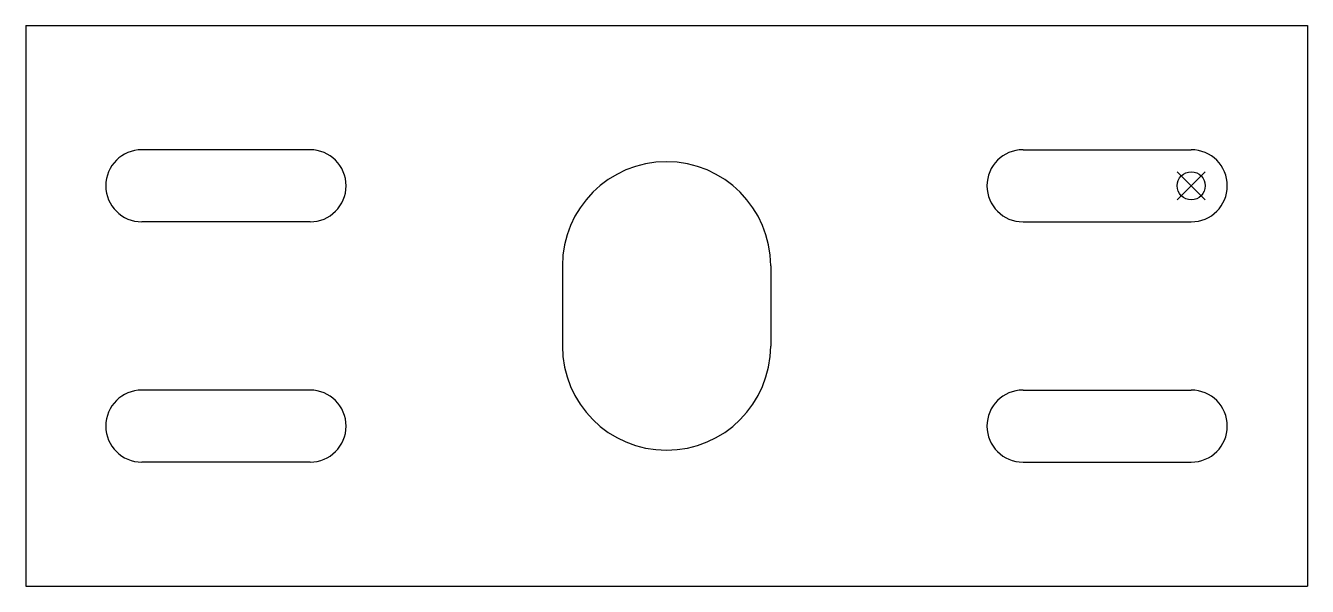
# Model space of a CAD drawing. Extents: x -773 to -613, y -6 to 64.
import ezdxf

# ---------------------------------------------------------------- set-up
doc = ezdxf.new("R2010")
doc.units = 0
doc.header["$MEASUREMENT"] = 0
doc.layers.get('0').update_dxf_attribs({"linetype": 'CONTINUOUS'})
doc.layers.add('$PARTREF_BOM', color=7, linetype='CONTINUOUS')
doc.styles.get("Standard").update_dxf_attribs({"font": 'txt.shx', "bigfont": 'chineset.shx'})

# ---------------------------------------------------------------- blocks, each defined once
blk = doc.blocks.new('PARTREF')
at = {"layer": '$PARTREF_BOM', "color": 2}
for p, q in [((-1.75, -1.75), (1.75, 1.75)), ((-1.75, 1.75), (1.75, -1.75))]:
    blk.add_line(p, q, dxfattribs=at)
blk.add_circle((0, 0), 1.75, dxfattribs=at)
at = {"layer": '$PARTREF_BOM', "color": 2, "flags": 1}
for tag, p in [('TAG5', (-16.09, -4.95)), ('TAG10', (-5.65, -5)), ('TAG15', (5.59, -4.74)), ('TAG14', (5.59, -8.74)), ('TAG4', (-16.09, -8.95)), ('TAG9', (-5.65, -9)), ('TAG3', (-16.09, -12.95)), ('TAG8', (-5.65, -13)), ('TAG13', (5.59, -12.74)), ('TAG12', (5.59, -16.74)), ('TAG2', (-16.09, -16.95)), ('TAG7', (-5.65, -17)), ('TAG1', (-16.09, -20.95)), ('TAG6', (-5.65, -21)), ('TAG11', (5.59, -20.74))]:
    blk.add_attdef(tag, p, '', height=2.5, dxfattribs=at)

msp = doc.modelspace()

# ---------------------------------------------------------------- linework, layer by layer
at = {"color": 7, "linetype": 'CONTINUOUS'}
for p, q in [((-772.81, 64.24), (-772.81, -5.76)), ((-772.81, 64.24), (-612.81, 64.24)), ((-612.81, 64.24), (-612.81, -5.76)), ((-737.31, 48.74), (-758.31, 48.74)), ((-648.31, 48.74), (-627.31, 48.74)), ((-737.31, 39.74), (-758.31, 39.74)), ((-648.31, 39.74), (-627.31, 39.74)), ((-705.81, 34.24), (-705.81, 24.24)), ((-679.81, 34.24), (-679.81, 24.24)), ((-737.31, 18.74), (-758.31, 18.74)), ((-648.31, 18.74), (-627.31, 18.74)), ((-737.31, 9.74), (-758.31, 9.74)), ((-648.31, 9.74), (-627.31, 9.74)), ((-772.81, -5.76), (-612.81, -5.76))]:
    msp.add_line(p, q, dxfattribs=at)
for centre, radius, start, end in [((-758.31, 44.24), 4.5, 90, 270), ((-737.31, 44.24), 4.5, 270, 90), ((-648.31, 44.24), 4.5, 90, 270), ((-627.31, 44.24), 4.5, 270, 90), ((-692.81, 34.24), 13, 0, 180), ((-692.81, 24.24), 13, 180, 0), ((-758.31, 14.24), 4.5, 90, 270), ((-737.31, 14.24), 4.5, 270, 90), ((-648.31, 14.24), 4.5, 90, 270), ((-627.31, 14.24), 4.5, 270, 90)]:
    msp.add_arc(centre, radius, start, end, dxfattribs=at)

# ---------------------------------------------------------------- block references
at = {"color": 7}
msp.add_blockref('PARTREF', (-627.31, 44.24), dxfattribs=at)

doc.saveas('drawing.dxf')
